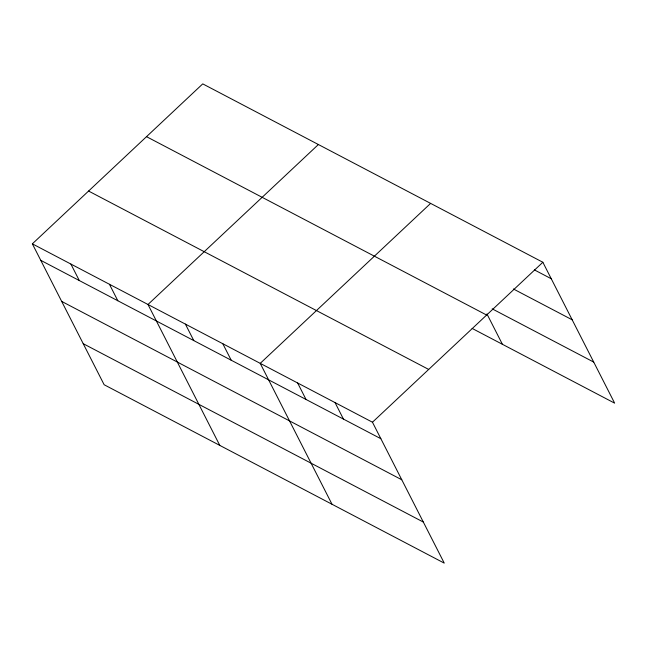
<?xml version="1.0" encoding="UTF-8"?>
<svg xmlns="http://www.w3.org/2000/svg" width="647" height="647" viewBox="0 0 647 647"><rect width="100%" height="100%" fill="white"/><g stroke="black" fill="none" stroke-linecap="round" stroke-linejoin="round"><path stroke-width="0.97" d="M32.35 243.838L372.462 422.224L444.254 563.125L104.143 384.739L32.35 243.838L202.746 83.875L542.857 262.261L614.65 403.162L472.124 328.409M318.381 144.532L147.985 304.494L219.778 445.387M430.619 203.393L260.223 363.363L332.016 504.256M372.462 422.224L542.857 262.261M534.341 269.88L551.26 278.752M513.386 288.974L572.183 319.804M492.181 308.845L593.736 362.102M146.513 136.663L486.633 315.049M88.582 191.051L428.694 369.437M40.753 260.329L380.865 438.715M61.667 301.389L401.787 479.775M83.22 343.686L423.34 522.072M486.948 313.949L502.412 344.293M335.049 402.604L343.452 419.094M297.636 382.984L306.039 399.474M222.811 343.735L231.214 360.225M185.398 324.115L193.801 340.605M109.44 284.276L117.843 300.766M70.895 264.057L79.298 280.547"/></g></svg>
